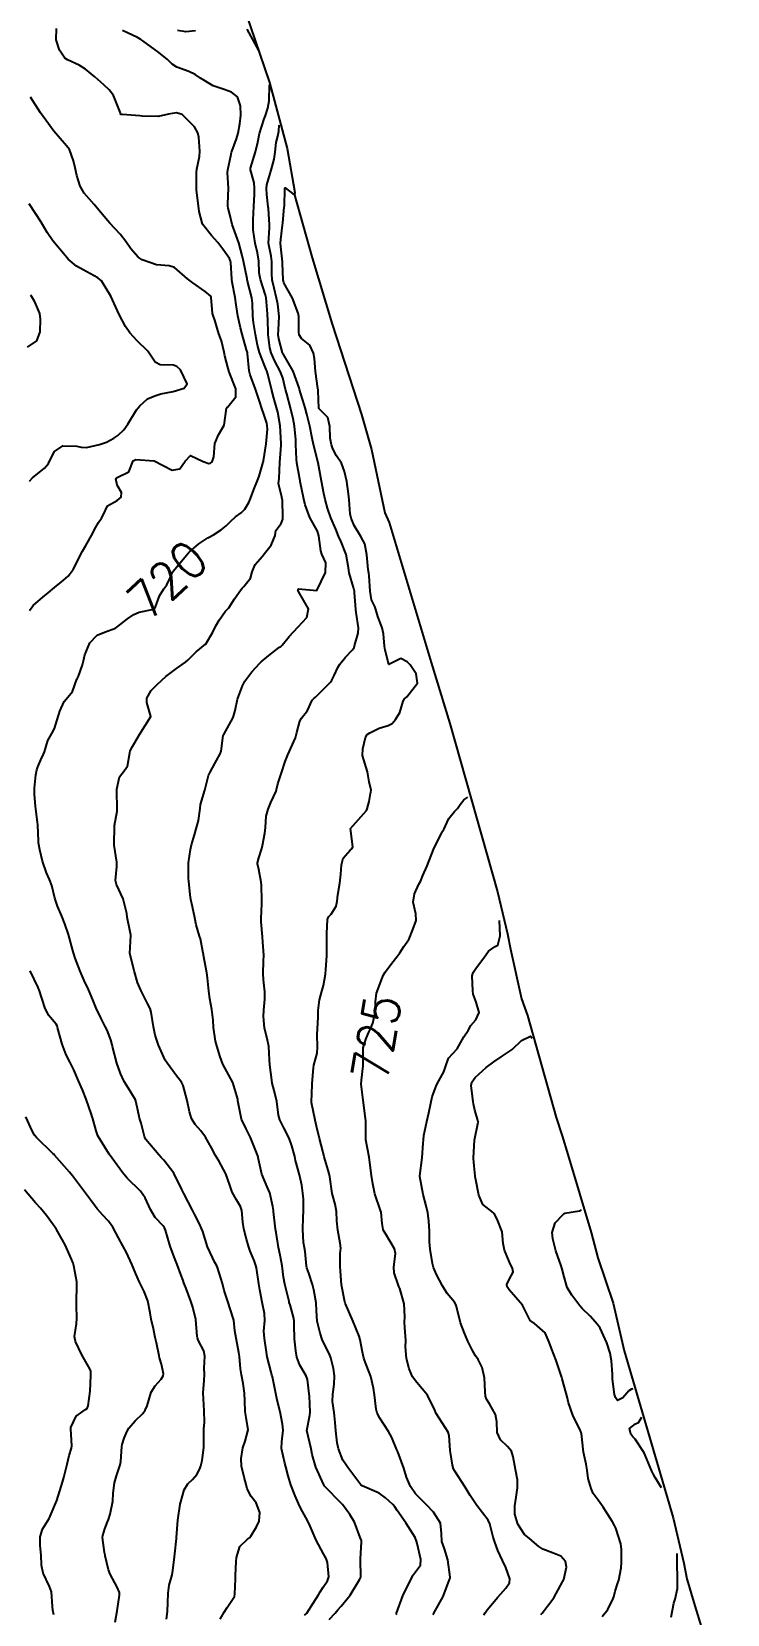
# Model space of a CAD drawing. Header units: metres. Extents: x 292545 to 299085, y 7450245 to 7463078.
# Drawn here: x 298891 to 298967.2, y 7450676.4 to 7450849.8 of the extents above; entities that cross this region are included whole.
import ezdxf
from ezdxf.enums import TextEntityAlignment as Align

# ---------------------------------------------------------------- set-up
doc = ezdxf.new("R2010")
doc.units = ezdxf.units.M
for name, color, linetype in [('Area', 45, 'Continuous'), ('Cotas', 45, 'Continuous'), ('Curvas de Nivel 1m', 11, 'Continuous'), ('Curvas de Nivel 5m', 15, 'Continuous')]:
    doc.layers.add(name, color=color, linetype=linetype)
doc.styles.add('Style-STANDARD', font='STANDARD.shx')

msp = doc.modelspace()

# ---------------------------------------------------------------- linework, layer by layer
at = {"layer": 'Area'}
msp.add_polyline3d([(298914.46, 7450851.94, 725.89), (298917.08, 7450844.24, 730.09), (298919.03, 7450837.01, 727.25), (298919.86, 7450832.19, 722.96), (298919.77, 7450832.04, 732.35), (298921.77, 7450825.04, 723.36), (298923.96, 7450817.77, 724.53), (298927.18, 7450807.88, 724.17), (298928.26, 7450804.04, 724.05), (298929.72, 7450797.09, 723.95), (298930.2, 7450796.04, 724.58), (298934.8, 7450780.72, 724.34), (298936.85, 7450774.02, 724.36), (298942.05, 7450755.6, 725.65), (298943.16, 7450750.98, 725.91), (298943.49, 7450749.3, 725.98), (298944.71, 7450743.88, 726.04), (298945.34, 7450742.03, 726.35), (298948.48, 7450730.86, 733.31), (298949.14, 7450728.87, 729.96), (298949.78, 7450726.82, 727.67), (298952.31, 7450718.26, 734.08), (298953.05, 7450715.48, 728.05), (298954.72, 7450710.52, 727.72), (298955.96, 7450705.32, 727.96), (298961.32, 7450687.02, 730.86), (298962.48, 7450682.06, 730.64), (298962.82, 7450680.32, 730.34), (298963.56, 7450677.73, 731.53), (298967.25, 7450665.65, 730.71)], dxfattribs=at)
at = {"layer": 'Curvas de Nivel 1m', "flags": 128}
for points, elevation in [([(298920.93, 7450676.34), (298921.06, 7450676.45), (298921.17, 7450676.58), (298921.87, 7450677.65), (298922.45, 7450678.57), (298922.63, 7450678.89), (298922.96, 7450679.4), (298923.44, 7450680.09), (298923.6, 7450680.55), (298923.45, 7450682.11), (298923.28, 7450682.56), (298923.01, 7450683.08), (298922.21, 7450684.57), (298921.54, 7450686.08), (298921.32, 7450686.58), (298921.06, 7450687.05), (298920.5, 7450688.02), (298920.25, 7450688.59), (298919.9, 7450689.42), (298919.42, 7450690.61), (298919.11, 7450691.62), (298918.86, 7450692.61), (298918.76, 7450692.98), (298918.4, 7450694.62), (298918.42, 7450695.35), (298918.57, 7450696.62), (298918.52, 7450697.27), (298918.25, 7450698.62), (298917.93, 7450699.9), (298917.76, 7450700.62), (298917.4, 7450702.47), (298917.35, 7450702.63), (298917.25, 7450702.98), (298916.83, 7450704.63), (298916.75, 7450705.16), (298916.55, 7450706.64), (298916.46, 7450707.47), (298916.57, 7450708.64), (298916.55, 7450709.41), (298916.28, 7450710.64), (298916.02, 7450711.98), (298915.91, 7450712.64), (298915.65, 7450714.38), (298915.59, 7450714.65), (298915.39, 7450715.2), (298914.96, 7450716.22), (298914.8, 7450716.66), (298914.55, 7450717.53), (298914.27, 7450718.67), (298914.17, 7450719.4), (298914.04, 7450720.67), (298913.9, 7450721.12), (298913.46, 7450721.85), (298912.98, 7450722.68), (298912.72, 7450723.45), (298912.3, 7450724.69), (298911.52, 7450726.11), (298911.16, 7450726.7), (298910.71, 7450727.53), (298910.07, 7450728.71), (298909.56, 7450729.39), (298908.94, 7450730.1), (298908.55, 7450730.74), (298908.33, 7450731.48), (298908.06, 7450732.74), (298907.62, 7450734.37), (298907.44, 7450734.75), (298906.8, 7450735.59), (298905.9, 7450736.77), (298905.65, 7450737.16), (298904.92, 7450738.78), (298904.57, 7450739.9), (298904.39, 7450740.78), (298904.1, 7450742.39), (298903.99, 7450742.79), (298903.72, 7450743.36), (298902.97, 7450744.8), (298902.62, 7450745.67), (298902.3, 7450746.81), (298901.79, 7450748.82), (298901.88, 7450750.82), (298901.88, 7450750.88), (298901.82, 7450751.21), (298901.5, 7450752.82), (298901.45, 7450753.21), (298901.06, 7450754.83), (298900.32, 7450756.39), (298900.2, 7450756.84), (298900.37, 7450758.37), (298900.36, 7450758.84), (298900.06, 7450760.71), (298900.05, 7450760.84), (298900.09, 7450762.7), (298900.11, 7450762.84), (298900.4, 7450764.42), (298900.41, 7450764.84), (298900.34, 7450766.49), (298900.34, 7450766.84), (298900.65, 7450768.2), (298901.16, 7450768.83), (298901.52, 7450769.34), (298901.77, 7450770.82), (298901.83, 7450771.04), (298902.06, 7450771.51), (298902.83, 7450772.81), (298904.09, 7450774.79), (298903.63, 7450776.31), (298903.66, 7450776.8), (298904.13, 7450777.66), (298904.69, 7450778.24), (298905.28, 7450778.78), (298905.73, 7450779.19), (298906.15, 7450779.52), (298906.88, 7450780.05), (298907.89, 7450780.74), (298908.18, 7450781), (298909.03, 7450781.89), (298910.08, 7450782.72), (298910.14, 7450782.77), (298910.19, 7450782.85), (298910.87, 7450784.05), (298911.2, 7450784.71), (298911.57, 7450785.36), (298912.24, 7450786.28), (298912.44, 7450786.5), (298912.61, 7450786.69), (298913.25, 7450787.68), (298913.93, 7450788.68), (298914.09, 7450788.85), (298914.27, 7450789.02), (298914.99, 7450789.96), (298915.2, 7450790.66), (298915.52, 7450791.43), (298916.31, 7450792.37), (298916.44, 7450792.51), (298916.55, 7450792.65), (298917.25, 7450793.56), (298917.71, 7450794.63), (298917.79, 7450795.18), (298918.35, 7450795.94), (298918.55, 7450796.43), (298918.55, 7450796.62), (298918.49, 7450798.51), (298918.48, 7450798.62), (298918.39, 7450798.99), (298918.06, 7450800.29), (298918.11, 7450800.62), (298918.15, 7450800.88), (298918.23, 7450802.62), (298918.36, 7450804.53), (298918.37, 7450804.62), (298918.37, 7450804.7), (298918.26, 7450806.62), (298917.99, 7450808.12), (298917.86, 7450808.63), (298917.56, 7450809.68), (298917.3, 7450810.64), (298916.9, 7450812.29), (298916.79, 7450812.65), (298916.72, 7450812.81), (298916.56, 7450813.17), (298916, 7450814.66), (298915.78, 7450815.46), (298915.55, 7450816.66), (298915.33, 7450817.95), (298915.26, 7450818.66), (298915.21, 7450820.09), (298915.13, 7450820.67), (298914.67, 7450822.5), (298914.63, 7450822.67), (298914.62, 7450822.73), (298914.22, 7450824.67), (298914.09, 7450825.28), (298913.74, 7450826.68), (298913.12, 7450828.3), (298912.99, 7450828.69), (298912.75, 7450829.77), (298912.55, 7450830.48), (298912.5, 7450830.69), (298912.5, 7450830.96), (298912.59, 7450832.69), (298912.48, 7450834.37), (298912.51, 7450834.69), (298912.83, 7450836.21), (298912.91, 7450836.61), (298912.94, 7450836.69), (298913.47, 7450838.06), (298913.64, 7450838.68), (298913.83, 7450839.72), (298913.94, 7450840.68), (298913.89, 7450841.68), (298913.56, 7450842.68), (298912.91, 7450843.19), (298912.13, 7450843.48), (298910.92, 7450843.87), (298909.53, 7450844.73), (298908.94, 7450845.13), (298908.24, 7450845.44), (298906.94, 7450845.91), (298906.43, 7450846.25), (298905.9, 7450846.78), (298904.96, 7450847.55), (298903.19, 7450848.81), (298902.98, 7450848.96), (298902.62, 7450849.18), (298900.99, 7450849.96)], 721), ([(298908.99, 7450849.91), (298907.93, 7450849.81), (298906.99, 7450849.95)], 722), ([(298915.93, 7450847.76), (298914.65, 7450850.09)], 722), ([(298923.62, 7450675.86), (298924.26, 7450676.55), (298924.56, 7450676.92), (298924.94, 7450677.33), (298925.93, 7450678.53), (298926.97, 7450680.3), (298927.05, 7450680.43), (298927.08, 7450680.51), (298927.07, 7450682.44), (298927.07, 7450682.51), (298927.16, 7450684.37), (298927.15, 7450684.51), (298927.03, 7450684.87), (298926.38, 7450686.52), (298925.9, 7450687.36), (298925.07, 7450688.46), (298925, 7450688.54), (298923.09, 7450690.51), (298923.06, 7450690.56), (298923.02, 7450690.64), (298922.17, 7450692.57), (298921.77, 7450693.94), (298921.63, 7450694.58), (298921.16, 7450696.58), (298921.5, 7450698.26), (298921.52, 7450698.58), (298921.46, 7450700.33), (298921.44, 7450700.58), (298921.24, 7450702.15), (298921.09, 7450702.58), (298920.41, 7450703.74), (298920.09, 7450704.6), (298919.96, 7450705.29), (298919.82, 7450706.6), (298919.78, 7450708.13), (298919.77, 7450708.6), (298919.71, 7450709), (298919.33, 7450710.36), (298919.25, 7450710.61), (298919.23, 7450710.72), (298918.76, 7450712.62), (298918.63, 7450713.36), (298918.46, 7450714.62), (298918.24, 7450715.78), (298918.06, 7450716.62), (298917.8, 7450718.25), (298917.75, 7450718.63), (298917.52, 7450720.56), (298917.51, 7450720.63), (298917.51, 7450720.69), (298917.46, 7450721.11), (298917.12, 7450722.63), (298916.84, 7450723.28), (298916.24, 7450724.64), (298915.88, 7450726.29), (298915.79, 7450726.65), (298915.53, 7450727.4), (298915, 7450728.66), (298914.51, 7450729.61), (298914.03, 7450730.67), (298913.93, 7450731.03), (298913.63, 7450732.68), (298913.6, 7450732.89), (298913.07, 7450734.69), (298912.42, 7450735.91), (298911.96, 7450736.7), (298911.66, 7450737.52), (298911.3, 7450738.7), (298911.18, 7450739.21), (298910.96, 7450740.71), (298910.9, 7450741.51), (298910.77, 7450742.71), (298910.56, 7450743.88), (298910.42, 7450744.71), (298910.3, 7450746.17), (298910.23, 7450746.72), (298909.86, 7450748.64), (298909.85, 7450748.72), (298909.79, 7450749.06), (298909.52, 7450750.43), (298909.43, 7450750.73), (298909.06, 7450751.97), (298908.89, 7450752.73), (298908.66, 7450753.93), (298908.47, 7450754.74), (298908.38, 7450755.25), (298908.23, 7450756.74), (298908.2, 7450757.06), (298908.2, 7450758.75), (298908.43, 7450760.23), (298908.55, 7450760.73), (298908.85, 7450761.83), (298909.13, 7450762.73), (298909.3, 7450763.39), (298909.47, 7450764.73), (298909.54, 7450765.17), (298910, 7450766.72), (298910.41, 7450768.32), (298910.58, 7450768.71), (298911.11, 7450769.64), (298911.68, 7450770.7), (298911.77, 7450770.99), (298912.02, 7450772.7), (298912.03, 7450772.74), (298912.07, 7450772.81), (298913.1, 7450774.68), (298913.32, 7450775.46), (298913.57, 7450776.68), (298914.14, 7450778.16), (298914.3, 7450778.51), (298914.39, 7450778.67), (298915.13, 7450779.69), (298916.03, 7450780.65), (298916.1, 7450780.72), (298916.17, 7450780.79), (298917.02, 7450781.48), (298918.19, 7450782.39), (298918.33, 7450782.48), (298918.47, 7450782.62), (298919.24, 7450783.57), (298920.21, 7450784.6), (298921.19, 7450785.63), (298921.36, 7450786.59), (298920.26, 7450788.49), (298920.21, 7450788.6), (298920.19, 7450788.67), (298920.26, 7450788.79), (298922.26, 7450788.58), (298923.2, 7450790.57), (298923.25, 7450791.62), (298922.83, 7450792.57), (298922.7, 7450792.96), (298922.5, 7450794.58), (298922.34, 7450795.08), (298921.5, 7450796.59), (298920.99, 7450797.98), (298920.85, 7450798.6), (298920.46, 7450800.54), (298920.45, 7450800.6), (298920.41, 7450800.79), (298920.08, 7450802.6), (298920.04, 7450803), (298919.98, 7450804.6), (298919.95, 7450805.11), (298919.82, 7450806.61), (298919.68, 7450807.42), (298919.39, 7450808.61), (298918.97, 7450810.16), (298918.85, 7450810.62), (298918.54, 7450811.88), (298918.26, 7450812.62), (298917.67, 7450813.73), (298917.26, 7450814.64), (298917.12, 7450815.18), (298916.94, 7450816.64), (298916.89, 7450818.38), (298916.88, 7450818.65), (298916.87, 7450818.89), (298916.71, 7450820.65), (298916.65, 7450820.95), (298916.08, 7450822.66), (298915.95, 7450823.39), (298915.92, 7450824.66), (298915.77, 7450825.59), (298915.5, 7450826.66), (298915.28, 7450828.12), (298915.28, 7450828.66), (298915.3, 7450829.21), (298915.38, 7450830.66), (298915.43, 7450832.01), (298915.45, 7450832.66), (298915.41, 7450833.27), (298915.01, 7450834.67), (298915, 7450834.85), (298915.56, 7450836.66), (298915.8, 7450837.7), (298915.99, 7450838.65), (298916.49, 7450840.25), (298916.63, 7450840.64), (298916.89, 7450841.42), (298917.03, 7450842.24), (298917.09, 7450843.98)], 722), ([(298890.78, 7450786.41), (298891.18, 7450786.95), (298892.25, 7450787.87), (298892.84, 7450788.34), (298893.54, 7450788.92), (298893.92, 7450789.26), (298894.27, 7450789.52), (298895.01, 7450790.17), (298895.56, 7450790.9), (298895.81, 7450791.38), (298896.31, 7450792.37), (298896.59, 7450792.89), (298896.97, 7450793.53), (298897.72, 7450794.87), (298897.92, 7450795.28), (298898.35, 7450796.05), (298898.68, 7450796.53), (298898.84, 7450796.86), (298899.34, 7450797.88), (298900.38, 7450798.46), (298900.83, 7450798.83), (298900.88, 7450799.32), (298900.4, 7450800.14), (298900.25, 7450800.84), (298900.31, 7450800.93), (298900.4, 7450800.97), (298901.66, 7450801.58), (298902.15, 7450802.81), (298902.43, 7450802.95), (298904.43, 7450802.79), (298906.42, 7450801.79), (298907.24, 7450801.93), (298907.86, 7450802.75), (298908.44, 7450803.37), (298909.82, 7450802.73), (298910.43, 7450802.52), (298910.6, 7450802.54), (298910.79, 7450802.71), (298910.97, 7450803.25), (298911.1, 7450804.71), (298911.51, 7450805.66), (298912.1, 7450806.7), (298912.37, 7450808.56), (298912.46, 7450808.69), (298912.5, 7450808.73), (298913.4, 7450809.8), (298913.41, 7450810.68), (298912.63, 7450812.61), (298912.61, 7450812.69), (298912.56, 7450812.91), (298912.19, 7450814.31), (298912.1, 7450814.7), (298911.82, 7450815.93), (298911.54, 7450816.71), (298911.1, 7450818.23), (298910.9, 7450818.72), (298910.84, 7450818.93), (298910.7, 7450820.72), (298910.64, 7450820.85), (298910.03, 7450821.35), (298908.67, 7450822.29), (298908.09, 7450822.75), (298906.69, 7450824), (298906.1, 7450824.18), (298904.69, 7450824.28), (298903.13, 7450824.81), (298902.7, 7450825.11), (298901.89, 7450826.01), (298901.33, 7450826.83), (298900.73, 7450827.65), (298899.6, 7450828.85), (298898.75, 7450829.84), (298897.89, 7450830.87), (298896.78, 7450832.14), (298896.34, 7450832.89), (298895.97, 7450834.05), (298895.78, 7450834.9), (298895.59, 7450835.67), (298895.16, 7450836.91), (298894.84, 7450837.32), (298893.44, 7450838.92), (298892.87, 7450839.73), (298891.99, 7450840.94), (298890.91, 7450842.64)], 719), ([(298930.97, 7450676.43), (298930.99, 7450676.47), (298931.01, 7450676.55), (298931.68, 7450678.46), (298932.4, 7450679.88), (298932.66, 7450680.44), (298932.75, 7450680.67), (298932.98, 7450680.95), (298933.61, 7450681.81), (298933.65, 7450682.43), (298933.26, 7450684.2), (298933.19, 7450684.44), (298933.03, 7450684.84), (298932.03, 7450686.45), (298931.07, 7450687.82), (298930.81, 7450688.2), (298930.59, 7450688.47), (298929.81, 7450689.21), (298929.08, 7450689.7), (298927.24, 7450690.51), (298927.09, 7450690.62), (298925.68, 7450692.53), (298925.44, 7450692.85), (298925.13, 7450693.34), (298924.63, 7450694.55), (298924.49, 7450695.21), (298924.35, 7450696.55), (298924.28, 7450697.45), (298924.16, 7450698.55), (298924, 7450699.76), (298924.02, 7450700.55), (298924.18, 7450701.6), (298924.2, 7450702.55), (298924.08, 7450703.37), (298923.8, 7450704.55), (298923.66, 7450704.95), (298923.27, 7450705.71), (298922.86, 7450706.56), (298922.63, 7450707.23), (298922.31, 7450708.57), (298922.23, 7450709.67), (298922.2, 7450710.57), (298921.95, 7450711.98), (298921.78, 7450712.58), (298921.38, 7450713.8), (298921.18, 7450714.39), (298921.15, 7450714.58), (298920.98, 7450716.17), (298920.92, 7450716.59), (298920.82, 7450717.18), (298920.72, 7450718.59), (298920.77, 7450719.91), (298920.8, 7450720.59), (298920.79, 7450721.91), (298920.74, 7450722.59), (298920.63, 7450723.45), (298920.37, 7450724.59), (298919.94, 7450726.17), (298919.84, 7450726.6), (298919.54, 7450727.77), (298919.23, 7450728.6), (298918.67, 7450729.72), (298918.2, 7450730.62), (298918.06, 7450731.11), (298917.87, 7450732.63), (298917.61, 7450733.81), (298917.38, 7450734.63), (298917.32, 7450734.94), (298917.12, 7450736.64), (298917.09, 7450737.2), (298917, 7450738.64), (298916.81, 7450739.51), (298916.53, 7450740.64), (298916.42, 7450741.93), (298916.45, 7450742.64), (298916.57, 7450743.81), (298916.56, 7450744.64), (298916.44, 7450745.96), (298916.4, 7450746.64), (298916.42, 7450748), (298916.45, 7450748.64), (298916.37, 7450750.08), (298916.31, 7450750.65), (298916.17, 7450752.31), (298916.16, 7450752.65), (298916.23, 7450754.27), (298916.25, 7450754.65), (298916.22, 7450756.31), (298916.17, 7450756.65), (298915.9, 7450758.02), (298915.78, 7450758.65), (298915.78, 7450758.78), (298915.91, 7450759.3), (298916.23, 7450760.34), (298916.31, 7450760.65), (298916.57, 7450762.02), (298916.63, 7450762.64), (298916.73, 7450763.88), (298916.93, 7450764.64), (298917.24, 7450765.39), (298917.8, 7450766.63), (298917.85, 7450766.79), (298918.01, 7450767.4), (298918.4, 7450768.62), (298918.81, 7450769.85), (298919.08, 7450770.61), (298919.93, 7450772.46), (298919.98, 7450772.6), (298920.08, 7450773.05), (298920.39, 7450774.29), (298920.58, 7450774.6), (298921.24, 7450775.45), (298921.77, 7450776.58), (298921.94, 7450776.77), (298922.13, 7450776.91), (298923.77, 7450778.56), (298923.92, 7450778.78), (298924.15, 7450779.28), (298924.56, 7450780.15), (298924.78, 7450780.54), (298925.41, 7450781.31), (298926.19, 7450782.1), (298926.35, 7450782.37), (298926.4, 7450782.53), (298926.8, 7450783.93), (298926.83, 7450784.52), (298926.58, 7450786.18), (298926.54, 7450786.53), (298926.4, 7450788.39), (298926.39, 7450788.53), (298926.37, 7450788.63), (298926.27, 7450788.93), (298925.82, 7450790.53), (298925.75, 7450791.08), (298925.48, 7450792.54), (298924.94, 7450793.93), (298924.66, 7450794.55), (298924.34, 7450795.33), (298923.81, 7450796.56), (298923.43, 7450797.62), (298923.18, 7450798.57), (298923.04, 7450799.22), (298922.79, 7450800.57), (298922.43, 7450802.58), (298921.9, 7450804.59), (298921.76, 7450805.29), (298921.5, 7450806.59), (298921.16, 7450807.93), (298920.99, 7450808.6), (298920.89, 7450808.98), (298920.52, 7450810.14), (298920.37, 7450810.6), (298920.32, 7450810.8), (298919.69, 7450812.61), (298918.57, 7450814.51), (298918.53, 7450814.58), (298918.51, 7450814.62), (298918.12, 7450816.16), (298918.05, 7450816.63), (298918.06, 7450817.17), (298918.13, 7450818.63), (298917.99, 7450819.98), (298917.86, 7450820.63), (298917.6, 7450821.7), (298917.38, 7450822.64), (298917.33, 7450823.29), (298917.35, 7450824.64), (298917.27, 7450825.21), (298916.97, 7450826.65), (298917.07, 7450828.31), (298917.09, 7450828.64), (298916.97, 7450830.43), (298916.95, 7450830.64), (298916.78, 7450831.97), (298916.75, 7450832.64), (298916.8, 7450833.05), (298917.15, 7450834.29), (298917.26, 7450834.64), (298917.6, 7450835.86), (298917.71, 7450836.63), (298917.8, 7450837.68), (298917.98, 7450838.37), (298918.1, 7450838.9), (298918.13, 7450839.57)], 723), ([(298934.99, 7450676.42), (298935.07, 7450676.55), (298936.1, 7450678.4), (298936.82, 7450680.25), (298936.86, 7450680.39), (298936.87, 7450680.5), (298936.62, 7450682.4), (298936.24, 7450683.63), (298935.96, 7450684.41), (298935.92, 7450685.3), (298935.82, 7450686.41), (298935.06, 7450687.63), (298934.3, 7450688.43), (298933.09, 7450689.65), (298932.52, 7450690.45), (298932.1, 7450691.46), (298931.81, 7450692.45), (298931.14, 7450694.23), (298931.07, 7450694.39), (298931.03, 7450694.46), (298930.48, 7450695.8), (298930.13, 7450696.48), (298929.18, 7450697.94), (298928.88, 7450698.49), (298928.78, 7450698.92), (298928.59, 7450700.5), (298928.49, 7450701.23), (298928.2, 7450702.5), (298927.48, 7450704.29), (298927.4, 7450704.51), (298927.27, 7450705.15), (298927.02, 7450706.51), (298926.91, 7450706.9), (298926.24, 7450708.52), (298925.42, 7450710.44), (298925.38, 7450710.53), (298925.33, 7450710.66), (298924.97, 7450712.54), (298924.87, 7450714.03), (298924.84, 7450714.54), (298924.84, 7450715.98), (298924.88, 7450716.54), (298924.84, 7450717.11), (298924.56, 7450718.54), (298924.46, 7450719.56), (298924.43, 7450720.55), (298924.27, 7450721.36), (298923.95, 7450722.55), (298923.69, 7450724.37), (298923.66, 7450724.56), (298923.63, 7450724.68), (298923.51, 7450725.08), (298923.08, 7450726.56), (298922.91, 7450727.19), (298922.57, 7450728.57), (298922.24, 7450729.9), (298922.1, 7450730.57), (298921.68, 7450732.49), (298921.67, 7450732.58), (298921.76, 7450734.44), (298921.77, 7450734.58), (298921.9, 7450736.32), (298921.95, 7450736.58), (298922.3, 7450737.93), (298922.33, 7450738.57), (298922.3, 7450739.96), (298922.34, 7450740.57), (298922.41, 7450741.87), (298922.43, 7450742.57), (298922.56, 7450743.74), (298922.79, 7450744.57), (298923, 7450745.32), (298923.2, 7450746.57), (298923.27, 7450747.07), (298923.37, 7450748.56), (298923.36, 7450748.99), (298923.35, 7450750.56), (298923.36, 7450751.02), (298923.42, 7450752.56), (298923.56, 7450752.84), (298923.84, 7450753.15), (298924.38, 7450754.03), (298924.5, 7450754.55), (298924.58, 7450755.26), (298924.78, 7450756.54), (298924.9, 7450757.53), (298924.97, 7450758.54), (298925.17, 7450759.28), (298925.93, 7450760.16), (298926.13, 7450760.33), (298926.2, 7450760.53), (298925.95, 7450762.53), (298927.72, 7450764.51), (298927.8, 7450764.68), (298927.99, 7450765.49), (298928.15, 7450766.36), (298928.19, 7450766.51), (298928.21, 7450766.71), (298928.01, 7450767.65), (298927.87, 7450768.51), (298927.81, 7450768.73), (298927.29, 7450770.52), (298927.31, 7450771.27), (298927.59, 7450772.51), (298927.78, 7450772.81), (298928.08, 7450773.02), (298929.09, 7450773.51), (298930.09, 7450773.81), (298930.52, 7450774.04), (298930.89, 7450774.47), (298931.36, 7450775.22), (298931.74, 7450776.46), (298931.86, 7450776.73), (298932.13, 7450776.95), (298933.29, 7450778.44), (298933.17, 7450779.46), (298932.48, 7450780.46), (298932.17, 7450780.8), (298931.49, 7450781.15), (298930.17, 7450780.48), (298929.77, 7450782.07), (298929.7, 7450782.49), (298929.58, 7450783.86), (298929.44, 7450784.49), (298928.97, 7450785.76), (298928.75, 7450786.5), (298928.61, 7450786.86), (298928.25, 7450787.57), (298928.11, 7450788.51), (298928, 7450790.22), (298927.96, 7450790.5), (298927.89, 7450790.9), (298927.76, 7450792.51), (298927.52, 7450793.7), (298927.09, 7450794.52), (298926.35, 7450795.72), (298926.03, 7450796.53), (298925.93, 7450796.98), (298925.8, 7450798.54), (298925.74, 7450799.19), (298925.54, 7450800.54), (298925.31, 7450801.65), (298924.96, 7450802.54), (298924.44, 7450803.34), (298924.01, 7450804.12), (298923.86, 7450804.56), (298923.74, 7450805.29), (298923.71, 7450806.56), (298923.49, 7450807.56), (298922.5, 7450808.53), (298922.49, 7450808.58), (298922.43, 7450810.48), (298922.42, 7450810.57), (298922.38, 7450810.72), (298922.11, 7450812.58), (298922, 7450814.01), (298921.91, 7450814.58), (298921.49, 7450815.49), (298920.59, 7450816.21), (298920.33, 7450816.6), (298920.3, 7450816.9), (298920.31, 7450818.6), (298920.24, 7450818.99), (298919.61, 7450820.61), (298918.67, 7450822.31), (298918.59, 7450822.62), (298918.51, 7450824.44), (298918.5, 7450824.62), (298918.33, 7450826.25), (298918.29, 7450826.63), (298918.31, 7450827.04), (298918.51, 7450828.62), (298918.53, 7450828.84), (298918.7, 7450830.62), (298918.71, 7450830.68), (298918.76, 7450832.62), (298918.76, 7450832.65), (298918.79, 7450832.72), (298919.62, 7450832.1), (298919.94, 7450831.98)], 724), ([(298890.78, 7450800.58), (298891.1, 7450800.95), (298892.42, 7450802.01), (298892.86, 7450802.5), (298893.05, 7450802.92), (298893.54, 7450803.82), (298894.45, 7450804.45), (298895.97, 7450804.41), (298896.45, 7450804.29), (298897.04, 7450804.28), (298898.45, 7450804.6), (298898.66, 7450804.65), (298899.24, 7450804.85), (298900.02, 7450805.28), (298900.46, 7450805.57), (298901.11, 7450806.2), (298901.56, 7450806.82), (298902.5, 7450808.38), (298902.69, 7450808.62), (298902.86, 7450808.81), (298903.73, 7450809.58), (298904.51, 7450809.93), (298905.17, 7450810.13), (298906.52, 7450810.41), (298907.74, 7450810.75), (298908.06, 7450811.22), (298907.34, 7450812.76), (298906.93, 7450813.14), (298906.56, 7450813.3), (298905.09, 7450813.31), (298904.56, 7450813.61), (298903.76, 7450814.8), (298902.59, 7450815.96), (298901.79, 7450816.82), (298901.31, 7450817.53), (298900.62, 7450818.84), (298899.69, 7450820.85), (298898.67, 7450822.53), (298898.28, 7450822.86), (298896.68, 7450823.72), (298895.93, 7450824.14), (298895.04, 7450824.9), (298894.88, 7450825.09), (298894.7, 7450825.3), (298893.34, 7450826.92), (298892.73, 7450827.81), (298892.05, 7450828.94), (298890.76, 7450830.95)], 718), ([(298890.58, 7450815.24), (298891.59, 7450815.94), (298891.94, 7450816.94), (298892, 7450818.32), (298891.91, 7450818.94), (298891.36, 7450820.22), (298890.95, 7450820.95)], 717), ([(298946.81, 7450676.41), (298946.94, 7450676.57), (298948.22, 7450678.26), (298948.97, 7450679.58), (298949.2, 7450680.01), (298949.33, 7450680.25), (298949.62, 7450681.62), (298949.5, 7450682.24), (298949.01, 7450682.82), (298948.1, 7450683.17), (298947.02, 7450683.56), (298946.59, 7450683.85), (298946.11, 7450684.28), (298945.52, 7450684.79), (298945.03, 7450685.2), (298944.29, 7450686.31), (298943.96, 7450687.41), (298943.96, 7450688.31), (298944.1, 7450689.29), (298944.27, 7450690.31), (298944.25, 7450691.16), (298944.02, 7450692.31), (298943.77, 7450693.68), (298943.58, 7450694.32), (298943.15, 7450694.84), (298942.39, 7450695.57), (298942.03, 7450696.34), (298941.99, 7450697.53), (298941.83, 7450698.33), (298941.2, 7450699.49), (298940.87, 7450700), (298940.75, 7450700.35), (298940.73, 7450700.83), (298940.64, 7450702.35), (298940.38, 7450703.48), (298939.94, 7450704.36), (298939.67, 7450704.77), (298939.27, 7450705.43), (298938.8, 7450706.37), (298938.43, 7450707.25), (298938.02, 7450708.38), (298937.57, 7450710.15), (298937.49, 7450710.39), (298937.34, 7450710.62), (298936.54, 7450711.6), (298936.02, 7450712.41), (298935.37, 7450713.65), (298935.05, 7450714.42), (298934.93, 7450714.88), (298934.67, 7450716.43), (298934.61, 7450717.23), (298934.62, 7450718.42), (298934.54, 7450719.52), (298934.42, 7450720.43), (298934.23, 7450721.2), (298933.92, 7450722.43), (298933.55, 7450724.39), (298933.55, 7450724.44), (298933.55, 7450724.49), (298933.81, 7450726.44), (298933.91, 7450728.07), (298933.94, 7450728.43), (298934.01, 7450728.88), (298934.31, 7450730.43), (298934.53, 7450731.37), (298934.75, 7450732.42), (298934.91, 7450733.12), (298935.38, 7450734.41), (298935.63, 7450734.88), (298936.19, 7450735.86), (298936.38, 7450736.4), (298936.69, 7450737.36), (298937.66, 7450738.39), (298938.37, 7450739.7), (298938.84, 7450740.38), (298939.14, 7450740.93), (298939.7, 7450741.57), (298940.07, 7450742.36), (298939.73, 7450743.51), (298939.4, 7450744.37), (298939.37, 7450744.75), (298939.3, 7450746.37), (298939.38, 7450746.76), (298939.77, 7450747.29), (298940.58, 7450748.36), (298941.08, 7450749.07), (298941.8, 7450749.59), (298942.09, 7450749.76), (298942.34, 7450750.75), (298942.3, 7450752.45)], 726), ([(298905.78, 7450675.9), (298905.91, 7450676.76), (298905.96, 7450677.74), (298905.99, 7450678.76), (298906.09, 7450679.63), (298906.41, 7450680.76), (298906.5, 7450681.23), (298906.66, 7450682.75), (298906.7, 7450683.06), (298906.9, 7450684.75), (298906.91, 7450684.86), (298907.05, 7450686.75), (298907.31, 7450688.51), (298907.35, 7450688.75), (298907.74, 7450690.09), (298908.15, 7450690.74), (298908.63, 7450691.2), (298909.11, 7450691.77), (298909.45, 7450692.39), (298909.57, 7450692.72), (298909.7, 7450693.3), (298909.9, 7450694.72), (298909.89, 7450695.99), (298909.89, 7450696.72), (298909.95, 7450697.49), (298909.92, 7450698.72), (298909.88, 7450699.4), (298909.83, 7450700.72), (298909.91, 7450702.04), (298909.95, 7450702.72), (298909.94, 7450703.4), (298909.98, 7450704.72), (298909.87, 7450705.32), (298909.28, 7450706.49), (298909.18, 7450706.73), (298909.15, 7450706.87), (298909.02, 7450708.72), (298908.68, 7450710.08), (298908.46, 7450710.73), (298907.95, 7450712.14), (298907.7, 7450712.74), (298907.61, 7450712.99), (298907.37, 7450713.66), (298906.96, 7450714.75), (298906.67, 7450715.48), (298906.2, 7450716.76), (298905.67, 7450718.53), (298905.58, 7450718.77), (298905.43, 7450718.98), (298904.57, 7450719.91), (298904.06, 7450720.79), (298903.47, 7450722.08), (298902.94, 7450722.81), (298901.5, 7450724.21), (298900.97, 7450724.83), (298899.52, 7450726.84), (298898.29, 7450728.86), (298898.08, 7450729.39), (298897.68, 7450730.87), (298897.65, 7450730.95), (298897.58, 7450731.2), (298897, 7450732.88), (298896.61, 7450733.88), (298896.17, 7450734.88), (298895.63, 7450736.08), (298895.23, 7450736.89), (298894.82, 7450737.73), (298894.37, 7450738.9), (298893.87, 7450740.73), (298893.81, 7450740.91), (298893.69, 7450741.08), (298892.87, 7450742.09), (298892.45, 7450742.93), (298891.84, 7450744.84), (298891.81, 7450744.94), (298891.79, 7450744.99), (298891.74, 7450745.09), (298890.85, 7450746.95)], 719), ([(298953.54, 7450676.19), (298954.15, 7450676.97), (298954.75, 7450678.18), (298954.8, 7450678.34), (298954.96, 7450678.96), (298955.26, 7450679.89), (298955.37, 7450680.18), (298955.63, 7450681.53), (298955.64, 7450682.17), (298955.64, 7450683.55), (298955.57, 7450684.17), (298955.04, 7450685.86), (298954.89, 7450686.18), (298954.66, 7450686.58), (298953.65, 7450688.19), (298953.08, 7450688.96), (298952.56, 7450689.68), (298952.31, 7450690.21), (298952.01, 7450691.31), (298951.87, 7450692.22), (298951.78, 7450692.88), (298951.5, 7450694.22), (298951.45, 7450694.53), (298951.27, 7450696.23), (298951.17, 7450696.55), (298950.33, 7450698.24), (298949.86, 7450699.59), (298949.68, 7450700.25), (298949.23, 7450701.98), (298949.15, 7450702.25), (298949.12, 7450702.37), (298948.5, 7450704.26), (298947.97, 7450705.57), (298947.71, 7450706.27), (298947.3, 7450707.28), (298946.11, 7450708.29), (298945.65, 7450708.63), (298945.32, 7450709.27), (298944.82, 7450710.31), (298943.35, 7450711.97), (298943.14, 7450712.32), (298943.1, 7450712.57), (298943.36, 7450713.1), (298943.77, 7450713.92), (298943.72, 7450714.32), (298943.39, 7450715.03), (298942.82, 7450716.33), (298942.69, 7450717.05), (298942.57, 7450718.33), (298942.04, 7450719.74), (298941.69, 7450720.34), (298941.46, 7450720.55), (298940.44, 7450721.33), (298940.02, 7450722.36), (298939.66, 7450724.21), (298939.62, 7450724.37), (298939.61, 7450724.47), (298939.51, 7450725.56), (298939.45, 7450726.37), (298939.45, 7450726.45), (298939.55, 7450728.37), (298939.94, 7450730.36), (298939.89, 7450730.68), (298939.59, 7450731.68), (298939.43, 7450732.37), (298939.4, 7450732.57), (298939.16, 7450734.37), (298939.25, 7450734.75), (298939.63, 7450735.25), (298940.81, 7450736.35), (298941.65, 7450736.98), (298942.48, 7450737.51), (298943.66, 7450738.32), (298944.68, 7450739.3), (298945.69, 7450739.77), (298945.86, 7450739.57)], 727), ([(298900.17, 7450675.58), (298900.4, 7450676.83), (298900.65, 7450678.53), (298900.63, 7450678.82), (298900.39, 7450679.4), (298899.63, 7450680.84), (298899.45, 7450681.3), (298899.07, 7450682.85), (298899.06, 7450682.91), (298899.01, 7450683.22), (298898.79, 7450684.85), (298898.81, 7450685.07), (298899.04, 7450685.79), (298899.34, 7450686.56), (298899.45, 7450686.84), (298899.63, 7450687.41), (298899.91, 7450688.84), (298899.96, 7450689.72), (298900.11, 7450690.83), (298900.33, 7450691.6), (298900.73, 7450692.82), (298900.78, 7450693.17), (298900.9, 7450694.82), (298900.94, 7450695.03), (298901.16, 7450695.75), (298901.48, 7450696.5), (298901.67, 7450696.82), (298902.35, 7450697.64), (298903.19, 7450698.45), (298903.47, 7450698.8), (298903.68, 7450699.27), (298904.13, 7450700.79), (298904.54, 7450701.47), (298905.23, 7450702.2), (298905.45, 7450702.56), (298905.47, 7450702.77), (298905.25, 7450703.85), (298905.04, 7450704.55), (298904.99, 7450704.77), (298904.69, 7450706.19), (298904.56, 7450706.78), (298904.38, 7450707.7), (298904.13, 7450708.79), (298904, 7450709.47), (298903.76, 7450710.79), (298903.35, 7450711.82), (298902.83, 7450712.81), (298902.43, 7450713.75), (298902, 7450714.81), (298901.4, 7450716.09), (298901, 7450716.82), (298900.54, 7450717.7), (298899.92, 7450718.84), (298899.44, 7450719.49), (298898.79, 7450720.19), (298898.21, 7450720.86), (298897.47, 7450721.85), (298896.7, 7450722.88), (298895.5, 7450724.46), (298895.16, 7450724.89), (298893.52, 7450726.75), (298893.44, 7450726.83), (298893.36, 7450726.91), (298891.55, 7450728.66), (298891.33, 7450728.94), (298891.08, 7450729.42), (298890.37, 7450730.95)], 718), ([(298893.44, 7450676.39), (298893.33, 7450676.91), (298893.31, 7450677.29), (298893.18, 7450678.92), (298892.96, 7450679.47), (298892.28, 7450680.93), (298892.1, 7450681.82), (298892.08, 7450682.93), (298891.97, 7450683.97), (298891.94, 7450684.93), (298892.21, 7450685.76), (298892.93, 7450686.92), (298892.98, 7450687), (298893.06, 7450687.18), (298893.77, 7450688.91), (298894.12, 7450689.95), (298894.41, 7450690.9), (298894.56, 7450691.44), (298894.9, 7450692.89), (298895.13, 7450693.84), (298895.38, 7450694.65), (298895.41, 7450694.89), (298895.31, 7450696.75), (298895.32, 7450696.89), (298895.91, 7450698.16), (298896.91, 7450698.87), (298897.09, 7450698.97), (298897.2, 7450699.26), (298897.43, 7450700.87), (298897.5, 7450702.6), (298897.52, 7450702.87), (298897.49, 7450703.12), (298897.25, 7450703.6), (298896.53, 7450704.88), (298895.84, 7450706.33), (298895.73, 7450706.89), (298895.94, 7450708.25), (298895.99, 7450708.88), (298895.94, 7450710.27), (298895.93, 7450710.88), (298895.99, 7450712.24), (298895.97, 7450712.88), (298895.64, 7450714.63), (298895.56, 7450714.89), (298895.39, 7450715.36), (298894.69, 7450716.9), (298893.75, 7450718.59), (298893.54, 7450718.91), (298893.43, 7450719.06), (298892.64, 7450720.12), (298891.98, 7450720.93), (298891.46, 7450721.53), (298890.23, 7450722.95)], 717), ([(298956.9, 7450701.13), (298956.75, 7450701.1), (298956.47, 7450700.91), (298955.8, 7450700.17), (298955.21, 7450699.88), (298954.99, 7450700.18), (298954.88, 7450700.52), (298954.65, 7450702.19), (298954.67, 7450702.76), (298954.57, 7450704.19), (298954.4, 7450705.06), (298954.06, 7450706.19), (298953.31, 7450707.78), (298953.01, 7450708.2), (298952.2, 7450709.1), (298951.33, 7450709.95), (298951.08, 7450710.23), (298950.19, 7450711.4), (298949.7, 7450712.25), (298949.37, 7450713.42), (298949.16, 7450714.25), (298949.04, 7450714.6), (298948.44, 7450716.26), (298948.11, 7450717.57), (298948.06, 7450718.26), (298948.37, 7450719.34), (298949.27, 7450720.25), (298949.37, 7450720.33), (298949.45, 7450720.38), (298951.03, 7450720.65), (298951.21, 7450720.71), (298951.26, 7450720.8)], 728), ([(298960.05, 7450690.29), (298959.35, 7450691.43), (298959.12, 7450691.83), (298958.97, 7450692.13), (298958.44, 7450693.45), (298958.13, 7450694.14), (298957.16, 7450695.63), (298956.9, 7450695.89), (298956.66, 7450696.16), (298956.54, 7450696.79), (298957.18, 7450697.3), (298957.53, 7450697.46), (298957.89, 7450698.03)], 728), ([(298961.09, 7450676.11), (298961.4, 7450677.65), (298961.52, 7450678.1), (298961.78, 7450679.28), (298961.79, 7450680.47), (298961.74, 7450681.88), (298961.76, 7450683.1)], 728)]:
    msp.add_lwpolyline(points, dxfattribs=dict(at, elevation=elevation))
at = {"layer": 'Curvas de Nivel 5m', "flags": 128}
for points, elevation in [([(298911.69, 7450675.92), (298912.12, 7450676.69), (298912.45, 7450677.17), (298912.95, 7450677.95), (298913.24, 7450678.39), (298913.3, 7450678.68), (298913.34, 7450680.3), (298913.37, 7450680.68), (298913.43, 7450682.24), (298913.45, 7450682.68), (298913.84, 7450683.85), (298914.69, 7450684.66), (298914.88, 7450684.81), (298915.03, 7450685), (298915.66, 7450686.04), (298915.94, 7450686.65), (298916.01, 7450687.59), (298915.61, 7450688.64), (298915.08, 7450689.33), (298914.62, 7450690.19), (298914.51, 7450690.66), (298914.32, 7450691.45), (298914.02, 7450692.67), (298913.98, 7450693.52), (298914.15, 7450694.66), (298914.4, 7450695.41), (298914.73, 7450696.66), (298914.53, 7450698), (298914.4, 7450698.66), (298914.37, 7450699.82), (298914.33, 7450700.66), (298914.19, 7450701.71), (298914.02, 7450702.67), (298913.92, 7450703.34), (298913.79, 7450704.67), (298913.72, 7450705.13), (298913.42, 7450706.68), (298913.3, 7450707.51), (298913.16, 7450708.68), (298913.11, 7450708.89), (298912.51, 7450710.69), (298912.13, 7450711.92), (298911.92, 7450712.69), (298911.38, 7450714.43), (298911.27, 7450714.7), (298911.11, 7450714.97), (298910.3, 7450716.71), (298909.78, 7450718.36), (298909.65, 7450718.72), (298909.44, 7450719.15), (298908.91, 7450720.19), (298908.64, 7450720.73), (298907.7, 7450722.53), (298907.6, 7450722.75), (298907.56, 7450722.83), (298907.49, 7450722.99), (298906.6, 7450724.76), (298905.52, 7450726.19), (298905.23, 7450726.48), (298904.96, 7450726.78), (298903.55, 7450728.45), (298903.38, 7450728.79), (298903.01, 7450730.24), (298902.84, 7450730.8), (298902.63, 7450731.85), (298902.39, 7450732.81), (298901.61, 7450734.12), (298901.16, 7450734.82), (298900.77, 7450735.69), (298900.35, 7450736.83), (298899.87, 7450738.64), (298899.83, 7450738.84), (298899.68, 7450739.38), (298899.28, 7450740.44), (298899.09, 7450740.85), (298898.62, 7450741.77), (298898.1, 7450742.86), (298897.73, 7450743.74), (298897.24, 7450744.88), (298896.76, 7450745.88), (298896.32, 7450746.88), (298895.78, 7450748.31), (298895.6, 7450748.89), (298895.52, 7450749.17), (298895.06, 7450750.9), (298894.66, 7450752.07), (298894.32, 7450752.91), (298893.85, 7450754.03), (298893.55, 7450754.91), (298893.23, 7450756.27), (298892.99, 7450756.92), (298892.64, 7450757.68), (298892.22, 7450758.94), (298891.92, 7450760.2), (298891.78, 7450760.94), (298891.76, 7450761.12), (298891.71, 7450762.94), (298891.68, 7450763.22), (298891.46, 7450764.95), (298891.35, 7450766.29), (298891.32, 7450766.94), (298891.47, 7450768.39), (298891.58, 7450768.94), (298891.69, 7450769.28), (298892.04, 7450770.04), (298892.33, 7450770.65), (298892.42, 7450770.93), (298892.81, 7450772.18), (298893.22, 7450772.92), (298893.52, 7450773.48), (298893.95, 7450774.91), (298893.99, 7450775.03), (298894.11, 7450775.39), (298894.6, 7450776.42), (298895, 7450776.9), (298895.48, 7450777.54), (298895.99, 7450778.89), (298896.04, 7450779), (298896.15, 7450779.21), (298896.59, 7450780.46), (298896.69, 7450780.88), (298896.84, 7450781.54), (298897.39, 7450782.87), (298898.2, 7450783.7), (298899.02, 7450784.03), (298900.21, 7450784.48), (298900.7, 7450784.83), (298901.54, 7450785.51), (298902.23, 7450785.98), (298902.82, 7450786.22), (298904.24, 7450786.52), (298904.43, 7450786.6), (298904.6, 7450786.79), (298905.02, 7450788.02), (298905.51, 7450788.78), (298905.84, 7450789.2), (298906.28, 7450790.13), (298906.45, 7450790.61), (298906.55, 7450790.77), (298907.8, 7450792.24), (298908.22, 7450792.74), (298908.31, 7450792.84), (298909.35, 7450793.71), (298910.33, 7450794.35), (298910.96, 7450794.71), (298911.8, 7450795.24), (298912.35, 7450795.69), (298912.84, 7450796.2), (298913.35, 7450796.68), (298913.96, 7450797.09), (298914.37, 7450797.5), (298914.8, 7450798.24), (298914.99, 7450798.66), (298915.38, 7450799.68), (298915.78, 7450800.66), (298915.95, 7450801.11), (298916.4, 7450802.65), (298916.41, 7450802.68), (298916.43, 7450802.8), (298916.72, 7450804.65), (298916.85, 7450806.27), (298916.84, 7450806.64), (298916.78, 7450806.94), (298916.49, 7450807.82), (298916.19, 7450808.65), (298916.05, 7450809.12), (298915.55, 7450810.66), (298914.97, 7450812.24), (298914.87, 7450812.67), (298914.68, 7450814.56), (298914.66, 7450814.67), (298914.58, 7450814.96), (298914.08, 7450816.68), (298913.92, 7450817.36), (298913.63, 7450818.68), (298913.42, 7450819.9), (298913.31, 7450820.68), (298913, 7450822.36), (298912.95, 7450822.69), (298912.84, 7450824.54), (298912.81, 7450824.69), (298912.7, 7450824.98), (298911.98, 7450825.98), (298911.43, 7450826.71), (298910.72, 7450827.5), (298909.75, 7450828.73), (298909.39, 7450830.1), (298909.3, 7450830.73), (298909.08, 7450832.44), (298909.08, 7450832.74), (298909.1, 7450834.44), (298909.13, 7450834.74), (298909.4, 7450836.16), (298909.46, 7450836.73), (298909.33, 7450838.26), (298909.22, 7450838.74), (298908.87, 7450839.39), (298907.5, 7450840.75), (298906.88, 7450840.92), (298906.03, 7450840.77), (298904.88, 7450840.53), (298903.13, 7450840.56), (298902.88, 7450840.58), (298900.97, 7450840.74), (298900.88, 7450840.73), (298900.8, 7450840.75), (298900.77, 7450840.83), (298900.73, 7450840.99), (298899.98, 7450842.84), (298899.51, 7450843.44), (298898.92, 7450843.99), (298897.94, 7450844.87), (298896.94, 7450845.7), (298896.21, 7450846.16), (298894.95, 7450846.72), (298894.66, 7450846.91), (298894.09, 7450847.8), (298893.7, 7450848.92), (298893.76, 7450850.15)], 720), ([(298940.56, 7450676.35), (298940.7, 7450676.59), (298940.94, 7450676.92), (298942.11, 7450678.33), (298942.96, 7450679.29), (298943.39, 7450679.9), (298943.42, 7450680.32), (298942.99, 7450681.55), (298942.6, 7450682.33), (298942.11, 7450683.43), (298941.77, 7450684.34), (298941.59, 7450684.9), (298941.22, 7450686.35), (298941.05, 7450686.75), (298939.79, 7450688.36), (298939.08, 7450689.44), (298938.51, 7450690.38), (298937.38, 7450692.13), (298937.24, 7450692.39), (298937.13, 7450692.78), (298936.91, 7450694.17), (298936.89, 7450694.39), (298936.78, 7450696.02), (298936.66, 7450696.4), (298935.66, 7450697.94), (298935.34, 7450698.42), (298935.29, 7450698.51), (298935.2, 7450698.79), (298934.4, 7450700.43), (298933.23, 7450701.82), (298932.76, 7450702.44), (298932.38, 7450703.32), (298932.09, 7450704.45), (298932, 7450705.73), (298932.03, 7450706.45), (298931.91, 7450707.85), (298931.87, 7450708.45), (298931.9, 7450709.03), (298931.84, 7450710.45), (298931.35, 7450712.13), (298931.25, 7450712.36), (298931.2, 7450712.46), (298930.75, 7450713.85), (298930.72, 7450714.47), (298930.89, 7450715.95), (298930.78, 7450716.47), (298929.83, 7450718.08), (298929.58, 7450718.49), (298929.54, 7450718.6), (298929.44, 7450719.25), (298929.31, 7450720.49), (298929.26, 7450720.68), (298928.64, 7450722.5), (298928.41, 7450723.58), (298928.25, 7450724.5), (298928.07, 7450725.95), (298928.02, 7450726.51), (298927.63, 7450728.43), (298927.62, 7450728.51), (298927.64, 7450730.44), (298927.63, 7450730.51), (298927.58, 7450731), (298927.37, 7450732.51), (298927.34, 7450732.77), (298927.13, 7450734.51), (298927.17, 7450734.97), (298927.34, 7450736.51), (298927.35, 7450736.81), (298927.36, 7450738.51), (298927.41, 7450738.77), (298927.68, 7450739.52), (298927.98, 7450740.22), (298928.11, 7450740.5), (298928.39, 7450741.19), (298928.71, 7450742.5), (298928.7, 7450743.52), (298928.79, 7450744.49), (298929.42, 7450746.14), (298929.57, 7450746.48), (298929.77, 7450746.79), (298930.47, 7450747.78), (298931.04, 7450748.47), (298931.36, 7450748.89), (298931.8, 7450749.58), (298932.17, 7450750.1), (298932.38, 7450750.45), (298932.8, 7450751.47), (298933.14, 7450752.45), (298933.1, 7450753.19), (298932.83, 7450754.45), (298932.96, 7450755.36), (298933.46, 7450756.44), (298933.61, 7450756.72), (298933.89, 7450757.36), (298934.34, 7450758.43), (298934.78, 7450759.57), (298935.12, 7450760.42), (298935.95, 7450762.05), (298936.09, 7450762.27), (298936.17, 7450762.41), (298936.74, 7450763.63), (298937.37, 7450764.4), (298937.67, 7450764.7), (298937.98, 7450765.15), (298938.36, 7450765.65), (298938.8, 7450765.94)], 725)]:
    msp.add_lwpolyline(points, dxfattribs=dict(at, elevation=elevation))

# ---------------------------------------------------------------- texts
at = {"layer": 'Cotas', "style": 'Style-STANDARD'}
for s, rotation, p in [('720', 43.1761, (298905.89, 7450789.79, 720)), ('725', 80.1123, (298928.8, 7450739.61, 725))]:
    msp.add_text(s, height=4, rotation=rotation, dxfattribs=at).set_placement(p, align=Align.MIDDLE_CENTER)

doc.saveas('drawing.dxf')
